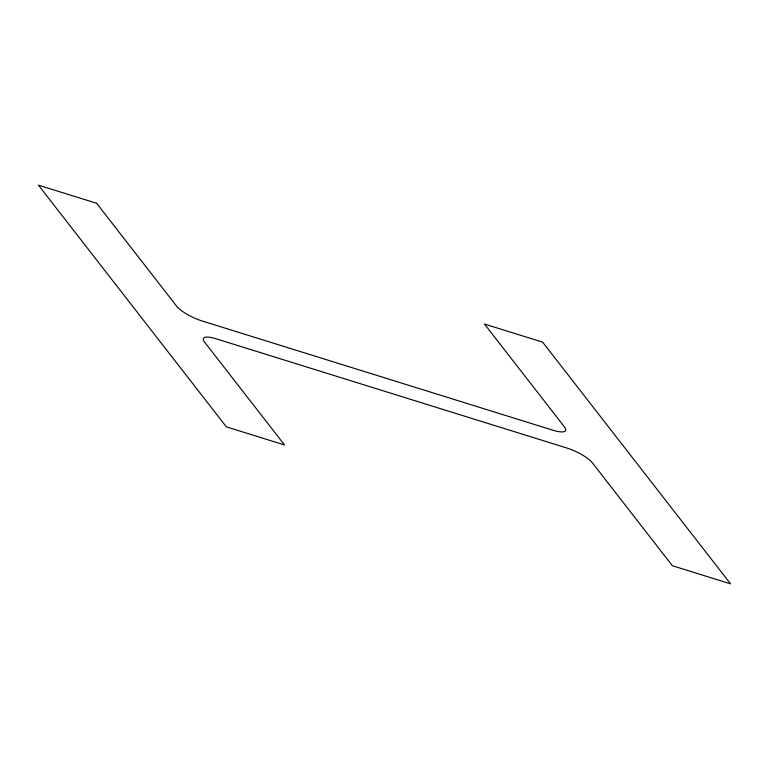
<?xml version="1.0" encoding="UTF-8"?>
<svg xmlns="http://www.w3.org/2000/svg" width="769" height="769" viewBox="0 0 769 769"><rect width="100%" height="100%" fill="white"/><g stroke="black" fill="none" stroke-linecap="round" stroke-linejoin="round"><path stroke-width="1.15" d="M96.625 203.276L38.45 185.156L226.365 426.853L284.54 444.963L204.535 342.061A21.724 5.844 25.5 0 1 215.954 338.745L566.849 448.01A21.724 5.844 25.5 0 1 592.37 462.823L672.375 565.724L730.55 583.844L542.635 342.147L484.46 324.037L564.465 426.939A21.724 5.844 25.5 0 1 553.046 430.256L202.151 320.99A21.724 5.844 25.5 0 1 176.63 306.177L96.625 203.276"/></g></svg>
